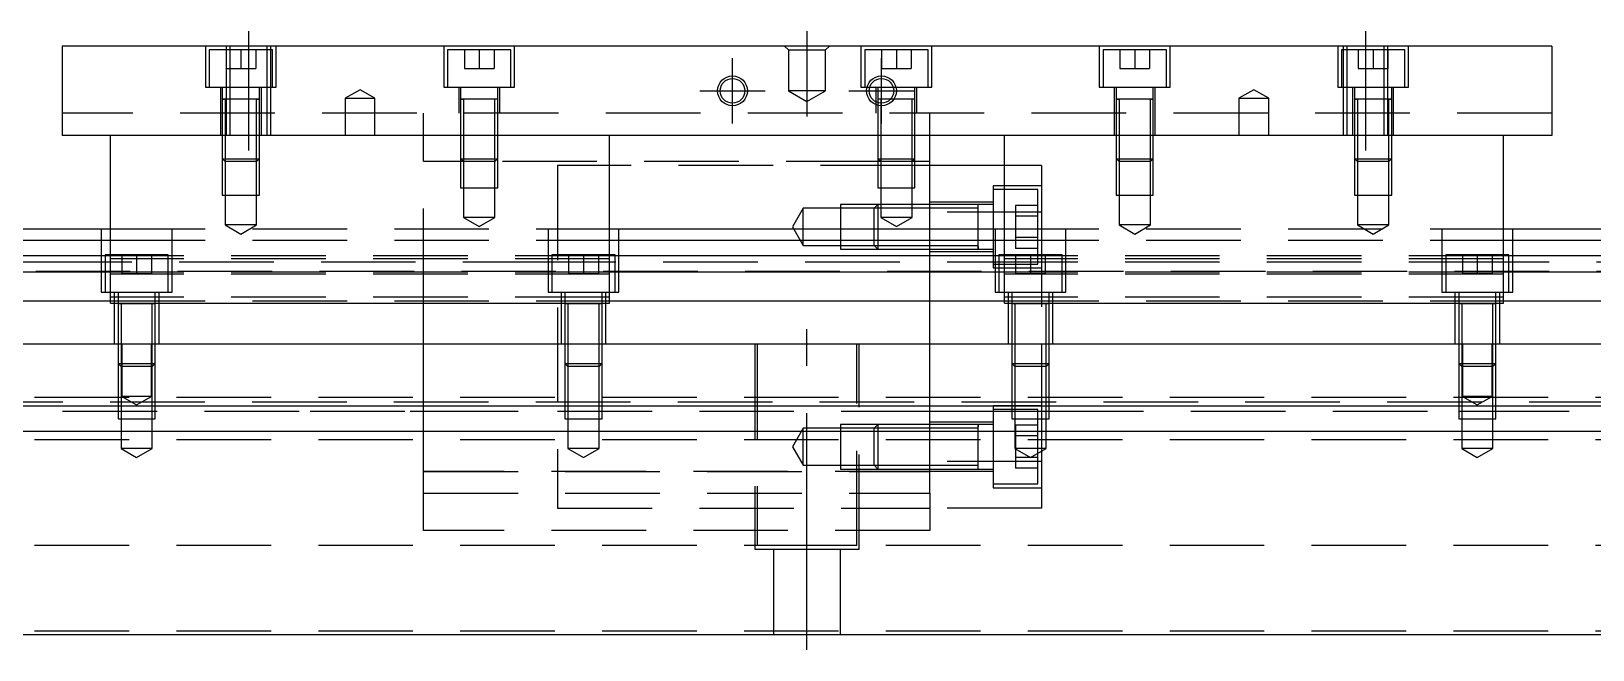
# Model space of a CAD drawing. Extents: x -20 to 806, y -278 to 102.
# Drawn here: x 185.8 to 395.5, y -239 to -156 of the extents above; entities that cross this region are included whole.
import ezdxf

# ---------------------------------------------------------------- set-up
doc = ezdxf.new("R2010")
doc.units = 0
doc.linetypes.add('CENTER', pattern=[50.8, 31.75, -6.35, 6.35, -6.35])
doc.linetypes.add('DASHED', pattern=[19.05, 12.7, -6.35])
doc.layers.get('0').update_dxf_attribs({"linetype": 'CONTINUOUS'})
doc.layers.add('CENTER', color=1, linetype='CENTER')

msp = doc.modelspace()

# ---------------------------------------------------------------- linework, layer by layer
at = {"color": 7, "linetype": 'CONTINUOUS'}
for p, q in [((390, -158.03), (190, -158.03)), ((190, -158.03), (190, -170.03)), ((390, -158.03), (390, -170.03)), ((299.9, -165.13), (299.9, -165.676966)), ((301.67033, -165.13), (301.229838, -165.13)), ((299.9, -165.676966), (299.9, -166.027498)), ((390, -170.03), (190, -170.03)), ((196.5, -192.53), (196.5, -170.03)), ((263.5, -192.53), (263.5, -170.03)), ((306.5, -182.53), (306.5, -170.03)), ((316.5, -192.53), (316.5, -170.03)), ((383.5, -192.53), (383.5, -170.03)), ((316.5, -174.03), (306.5, -174.03)), ((0, -182.53), (196.5, -182.53)), ((0, -184.069608), (196.5, -184.069608)), ((263.5, -182.53), (316.5, -182.53)), ((263.5, -184.069608), (316.5, -184.069608)), ((383.5, -182.53), (580, -182.53)), ((383.5, -184.069608), (580, -184.069608)), ((196.5, -186.15154), (0, -186.15154)), ((316.5, -186.15154), (263.5, -186.15154)), ((580, -186.15154), (383.5, -186.15154)), ((196.5, -188.366666), (0, -188.366666)), ((316.5, -188.366666), (263.5, -188.366666)), ((580, -188.366666), (383.5, -188.366666)), ((0, -192.211934), (196.5, -192.211934)), ((196.5, -192.53), (263.5, -192.53)), ((263.5, -192.211934), (316.5, -192.211934)), ((316.5, -192.53), (383.5, -192.53)), ((383.5, -192.211934), (580, -192.211934)), ((580, -198.03), (0, -198.03)), ((580, -206.33), (0, -206.33)), ((580, -209.73), (0, -209.73)), ((580, -237.03), (0, -237.03))]:
    msp.add_line(p, q, dxfattribs=at)
at = {"color": 3, "linetype": 'DASHED'}
for p, q in [((209.25, -158.03), (209.25, -163.53)), ((218.25, -158.53), (209.75, -158.53)), ((209.75, -158.53), (209.75, -163.53)), ((212, -158.53), (212, -161.03)), ((212.000006, -158.03), (212.000006, -170.03)), ((212.5, -158.03), (212.5, -170.03)), ((214, -158.53), (214, -161.03)), ((216, -158.53), (216, -161.03)), ((217.5, -170.03), (217.5, -158.03)), ((217.999994, -170.03), (217.999994, -158.03)), ((218.25, -163.53), (218.25, -158.53)), ((218.75, -163.53), (218.75, -158.03)), ((241.25, -158.03), (241.25, -163.53)), ((242.999994, -158.53), (241.75, -158.53)), ((241.75, -158.53), (241.75, -163.53)), ((250.25, -158.53), (242.999994, -158.53)), ((244, -158.53), (244, -161.03)), ((246, -158.53), (246, -161.03)), ((248, -158.53), (248, -161.03)), ((250.25, -163.53), (250.25, -158.53)), ((250.75, -163.53), (250.75, -158.03)), ((287.5, -158.53), (287, -158.03)), ((287.5, -158.53), (287.5, -164.03)), ((287.5, -158.53), (292.5, -158.53)), ((292.5, -158.53), (293, -158.03)), ((292.5, -164.03), (292.5, -158.53)), ((297.25, -158.03), (297.25, -163.53)), ((306.25, -158.53), (297.75, -158.53)), ((297.75, -158.53), (297.75, -163.53)), ((300, -158.53), (300, -161.03)), ((302, -158.53), (302, -161.03)), ((304, -158.53), (304, -161.03)), ((306.25, -163.53), (306.25, -158.53)), ((306.75, -163.53), (306.75, -158.03)), ((329.25, -158.03), (329.25, -163.53)), ((338.25, -158.53), (329.75, -158.53)), ((329.75, -158.53), (329.75, -163.53)), ((332, -158.53), (332, -161.03)), ((334, -158.53), (334, -161.03)), ((336, -158.53), (336, -161.03)), ((338.25, -163.53), (338.25, -158.53)), ((338.75, -163.53), (338.75, -158.03)), ((361.25, -158.03), (361.25, -163.53)), ((370.25, -158.53), (361.75, -158.53)), ((361.75, -158.53), (361.75, -163.53)), ((362.000006, -158.03), (362.000006, -170.03)), ((362.5, -158.03), (362.5, -170.03)), ((364, -158.53), (364, -161.03)), ((366, -158.53), (366, -161.03)), ((367.5, -170.03), (367.5, -158.03)), ((367.999994, -170.03), (367.999994, -158.03)), ((368, -158.53), (368, -161.03)), ((370.25, -163.53), (370.25, -158.53)), ((370.75, -163.53), (370.75, -158.03)), ((212, -161.03), (214, -161.03)), ((214, -161.03), (216, -161.03)), ((244, -161.03), (246, -161.03)), ((246, -161.03), (248, -161.03)), ((300, -161.03), (302, -161.03)), ((302, -161.03), (304, -161.03)), ((332, -161.03), (334, -161.03)), ((334, -161.03), (336, -161.03)), ((364, -161.03), (366, -161.03)), ((366, -161.03), (368, -161.03)), ((209.25, -163.53), (218.75, -163.53)), ((211.25, -163.53), (211.25, -170.03)), ((211.5, -163.53), (211.5, -165.13)), ((216.5, -165.13), (216.5, -163.53)), ((216.75, -170.03), (216.75, -163.53)), ((241.25, -163.53), (250.75, -163.53)), ((243.25, -163.53), (243.25, -167.03)), ((243.5, -163.53), (243.5, -165.13)), ((248.5, -165.13), (248.5, -163.53)), ((248.75, -167.03), (248.75, -163.53)), ((297.25, -163.53), (306.75, -163.53)), ((299.25, -163.53), (299.25, -167.03)), ((299.5, -163.53), (299.5, -165.13)), ((304.5, -165.13), (304.5, -163.53)), ((304.75, -167.03), (304.75, -163.53)), ((329.25, -163.53), (338.75, -163.53)), ((331.25, -163.53), (331.25, -170.03)), ((331.5, -163.53), (331.5, -165.13)), ((336.5, -165.13), (336.5, -163.53)), ((336.75, -170.03), (336.75, -163.53)), ((361.25, -163.53), (370.75, -163.53)), ((363.25, -163.53), (363.25, -170.03)), ((363.5, -163.53), (363.5, -165.13)), ((368.5, -165.13), (368.5, -163.53)), ((368.75, -170.03), (368.75, -163.53)), ((211.5, -165.125), (211.5, -165.13)), ((211.5, -165.13), (211.757448, -165.13)), ((211.757468, -165.13), (211.5, -165.13)), ((211.5, -165.13), (211.5, -165.135)), ((211.5, -165.13), (211.5, -170.02998)), ((216.242552, -165.13), (211.757468, -165.13)), ((211.9, -165.13), (211.9, -170.02998)), ((216.1, -170.02998), (216.1, -165.13)), ((216.5, -165.13), (216.242552, -165.13)), ((216.242602, -165.13), (216.5, -165.13)), ((216.5, -165.13), (216.5, -165.125)), ((216.5, -165.135), (216.5, -165.13)), ((216.5, -170.02998), (216.5, -165.13)), ((230, -163.8753), (228, -165.03)), ((228, -165.03), (230, -165.03)), ((228, -165.03), (228, -170.03)), ((232, -165.03), (230, -163.8753)), ((230, -165.03), (232, -165.03)), ((232, -170.03), (232, -165.03)), ((243.5, -165.125), (243.5, -165.13)), ((243.5, -165.13), (243.757448, -165.13)), ((243.757468, -165.13), (243.5, -165.13)), ((243.5, -165.13), (243.5, -165.135)), ((243.5, -165.13), (243.5, -167.02998)), ((248.5, -165.13), (243.757468, -165.13)), ((243.9, -165.13), (243.9, -167.02998)), ((248.1, -167.02998), (248.1, -165.13)), ((248.5, -165.13), (248.5, -165.125)), ((248.5, -165.135), (248.5, -165.13)), ((248.5, -167.02998), (248.5, -165.13)), ((292.5, -164.03), (287.5, -164.03)), ((287.5, -164.03), (290, -165.473376)), ((290, -165.473376), (292.5, -164.03)), ((299.5, -165.125), (299.5, -165.13)), ((299.757468, -165.13), (299.5, -165.13)), ((299.5, -165.13), (299.5, -165.135)), ((299.5, -165.13), (299.5, -165.602418)), ((299.5, -165.602418), (299.5, -165.966492)), ((301.229562, -165.13), (299.757468, -165.13)), ((301.669968, -165.13), (301.229562, -165.13)), ((304.242552, -165.13), (301.669968, -165.13)), ((304.1, -167.02998), (304.1, -165.13)), ((304.5, -165.13), (304.242552, -165.13)), ((304.5, -165.13), (304.5, -165.125)), ((304.5, -165.135), (304.5, -165.13)), ((304.5, -167.02998), (304.5, -165.13)), ((331.5, -165.125), (331.5, -165.13)), ((331.5, -165.13), (331.757448, -165.13)), ((331.757468, -165.13), (331.5, -165.13)), ((331.5, -165.13), (331.5, -165.135)), ((331.5, -165.13), (331.5, -170.02998)), ((336.242552, -165.13), (331.757468, -165.13)), ((331.9, -165.13), (331.9, -170.02998)), ((336.1, -170.02998), (336.1, -165.13)), ((336.5, -165.13), (336.242552, -165.13)), ((336.242602, -165.13), (336.5, -165.13)), ((336.5, -165.13), (336.5, -165.125)), ((336.5, -165.135), (336.5, -165.13)), ((336.5, -170.02998), (336.5, -165.13)), ((350, -163.8753), (348, -165.03)), ((348, -165.03), (350, -165.03)), ((348, -165.03), (348, -170.03)), ((352, -165.03), (350, -163.8753)), ((350, -165.03), (352, -165.03)), ((352, -170.03), (352, -165.03)), ((363.5, -165.125), (363.5, -165.13)), ((363.5, -165.13), (363.757448, -165.13)), ((363.757468, -165.13), (363.5, -165.13)), ((363.5, -165.13), (363.5, -165.135)), ((363.5, -165.13), (363.5, -170.02998)), ((368.242552, -165.13), (363.757468, -165.13)), ((363.9, -165.13), (363.9, -170.02998)), ((368.1, -170.02998), (368.1, -165.13)), ((368.5, -165.13), (368.242552, -165.13)), ((368.242602, -165.13), (368.5, -165.13)), ((368.5, -165.13), (368.5, -165.125)), ((368.5, -165.135), (368.5, -165.13)), ((368.5, -170.02998), (368.5, -165.13)), ((390, -167.03), (190, -167.03)), ((238.5, -170.03), (238.5, -167.03)), ((243.5, -167.03), (243.5, -173.13)), ((243.500006, -167.03), (243.500006, -173.13)), ((243.9, -167.03), (243.9, -173.53)), ((248.1, -173.53), (248.1, -167.03)), ((248.499994, -173.13), (248.499994, -167.03)), ((248.5, -173.13), (248.5, -167.03)), ((299.5, -165.966492), (299.5, -167.02998)), ((299.5, -167.03), (299.5, -173.13)), ((299.500006, -167.03), (299.500006, -173.13)), ((299.9, -166.027498), (299.9, -167.02998)), ((299.9, -167.03), (299.9, -173.53)), ((304.1, -170.03), (304.1, -167.03)), ((304.499994, -170.03), (304.499994, -167.03)), ((304.5, -170.03), (304.5, -167.03)), ((306.5, -170.03), (306.5, -167.03)), ((211.5, -170.03), (211.5, -173.13)), ((211.500006, -170.03), (211.500006, -173.130006)), ((211.9, -170.03), (211.9, -173.53)), ((216.1, -173.53), (216.1, -170.03)), ((216.499994, -173.130006), (216.499994, -170.03)), ((216.5, -173.13), (216.5, -170.03)), ((238.5, -192.53), (238.5, -170.03)), ((304.1, -173.53), (304.1, -170.03)), ((304.499994, -173.130006), (304.499994, -170.03)), ((304.5, -173.13), (304.5, -170.03)), ((331.5, -170.03), (331.5, -173.13)), ((331.500006, -170.03), (331.500006, -173.130006)), ((331.9, -170.03), (331.9, -173.53)), ((336.1, -173.53), (336.1, -170.03)), ((336.499994, -173.130006), (336.499994, -170.03)), ((336.5, -173.13), (336.5, -170.03)), ((363.5, -170.03), (363.5, -173.13)), ((363.500006, -170.03), (363.500006, -173.130006)), ((363.9, -170.03), (363.9, -173.53)), ((368.1, -173.53), (368.1, -170.03)), ((368.499994, -173.130006), (368.499994, -170.03)), ((368.5, -173.13), (368.5, -170.03)), ((211.5, -173.13), (216.5, -173.13)), ((211.5, -173.13), (211.9, -173.53)), ((211.500006, -173.13002), (211.500006, -178.03)), ((216.1, -173.53), (211.9, -173.53)), ((211.9, -173.53002), (211.9, -178.03)), ((216.1, -173.53), (216.5, -173.13)), ((216.1, -178.03), (216.1, -173.53002)), ((216.499994, -178.03), (216.499994, -173.13002)), ((243.9, -173.53), (238.5, -173.53)), ((243.5, -173.13), (248.5, -173.13)), ((243.5, -173.13), (243.9, -173.53)), ((243.500006, -173.13002), (243.500006, -177.03)), ((248.1, -173.53), (243.9, -173.53)), ((243.9, -173.53002), (243.9, -177.03)), ((248.1, -173.53), (248.5, -173.13)), ((299.9, -173.53), (248.1, -173.53)), ((248.1, -177.03), (248.1, -173.53002)), ((248.499994, -177.03), (248.499994, -173.13002)), ((299.5, -173.13), (304.5, -173.13)), ((299.5, -173.13), (299.9, -173.53)), ((299.500006, -173.13002), (299.500006, -177.03)), ((304.1, -173.53), (299.9, -173.53)), ((299.9, -173.53002), (299.9, -177.03)), ((304.1, -173.53), (304.5, -173.13)), ((306.5, -173.53), (304.1, -173.53)), ((304.1, -177.03), (304.1, -173.53002)), ((304.499994, -177.03), (304.499994, -173.13002)), ((331.5, -173.13), (336.5, -173.13)), ((331.5, -173.13), (331.9, -173.53)), ((331.500006, -173.13002), (331.500006, -178.03)), ((336.1, -173.53), (331.9, -173.53)), ((331.9, -173.53002), (331.9, -178.03)), ((336.1, -173.53), (336.5, -173.13)), ((336.1, -178.03), (336.1, -173.53002)), ((336.499994, -178.03), (336.499994, -173.13002)), ((363.5, -173.13), (368.5, -173.13)), ((363.5, -173.13), (363.9, -173.53)), ((363.500006, -173.13002), (363.500006, -178.03)), ((368.1, -173.53), (363.9, -173.53)), ((363.9, -173.53002), (363.9, -178.03)), ((368.1, -173.53), (368.5, -173.13)), ((368.1, -178.03), (368.1, -173.53002)), ((368.499994, -178.03), (368.499994, -173.13002)), ((256.5, -174.03), (256.5, -220.03)), ((304.499994, -174.03), (256.5, -174.03)), ((306.5, -174.03), (304.499994, -174.03)), ((321.5, -174.03), (316.5, -174.03)), ((321.5, -174.03), (321.5, -180.2968)), ((211.500006, -178.03), (216.499994, -178.03)), ((211.9, -178.03), (211.9, -182.03)), ((216.1, -182.03), (216.1, -178.03)), ((243.500006, -177.03), (248.499994, -177.03)), ((243.9, -177.03), (243.9, -181.03)), ((248.1, -181.03), (248.1, -177.03)), ((299.500006, -177.03), (304.499994, -177.03)), ((299.9, -177.03), (299.9, -181.03)), ((304.1, -181.03), (304.1, -177.03)), ((315, -176.78), (315, -187.78)), ((321.5, -176.78), (315, -176.78)), ((317.499994, -177.28), (315, -177.28)), ((321, -177.28), (317.499994, -177.28)), ((321, -187.28), (321, -177.28)), ((331.500006, -178.03), (336.499994, -178.03)), ((331.9, -178.03), (331.9, -182.03)), ((336.1, -182.03), (336.1, -178.03)), ((363.500006, -178.03), (368.499994, -178.03)), ((363.9, -178.03), (363.9, -182.03)), ((368.1, -182.03), (368.1, -178.03)), ((289.5, -179.78), (288.056624, -182.28)), ((289.5, -184.78), (289.5, -179.78)), ((294.5, -179.78), (289.5, -179.78)), ((294.5, -179.280006), (294.5, -185.279994)), ((299.49998, -179.280006), (294.5, -179.280006)), ((298.99998, -179.78), (294.5, -179.78)), ((299.5, -179.28), (299, -179.78)), ((299, -184.78), (299, -179.78)), ((306.5, -179.78), (299, -179.78)), ((299.5, -179.28), (299.5, -185.28)), ((306.5, -179.28), (299.5, -179.28)), ((306.5, -179.280006), (299.5, -179.280006)), ((315, -178.98), (306.5, -178.98)), ((321.5, -180.2968), (306.5, -180.2968)), ((313.005, -179.28), (306.50002, -179.28)), ((313, -179.78), (306.50002, -179.78)), ((315, -179.28), (312.995, -179.28)), ((313, -179.78), (313, -179.279994)), ((313, -182.28), (313, -179.279994)), ((313, -185.280006), (313, -179.279994)), ((313, -184.78), (313, -179.78)), ((318, -179.393248), (318, -180.836624)), ((321, -179.393248), (318, -179.393248)), ((321.5, -180.2968), (321.5, -198.03)), ((216.1, -182.03), (211.9, -182.03)), ((211.9, -182.03), (214, -183.242436)), ((214, -183.242436), (216.1, -182.03)), ((248.1, -181.03), (243.9, -181.03)), ((243.9, -181.03), (246, -182.242436)), ((246, -182.242436), (248.1, -181.03)), ((288.056624, -182.28), (289.5, -184.78)), ((304.1, -181.03), (299.9, -181.03)), ((299.9, -181.03), (302, -182.242436)), ((302, -182.242436), (304.1, -181.03)), ((313, -184.930204), (313, -182.031394)), ((321, -180.836624), (318, -180.836624)), ((318, -180.836624), (318, -183.723376)), ((336.1, -182.03), (331.9, -182.03)), ((331.9, -182.03), (334, -183.242436)), ((334, -183.242436), (336.1, -182.03)), ((368.1, -182.03), (363.9, -182.03)), ((363.9, -182.03), (366, -183.242436)), ((366, -183.242436), (368.1, -182.03)), ((195.25, -182.53), (195.25, -191.03)), ((196.5, -182.53), (263.5, -182.53)), ((196.5, -184.069608), (263.5, -184.069608)), ((204.75, -191.03), (204.75, -182.53)), ((255.25, -182.53), (255.25, -191.03)), ((264.75, -191.03), (264.75, -182.53)), ((306.5, -192.53), (306.5, -182.53)), ((315.25, -182.53), (315.25, -191.03)), ((316.5, -182.53), (383.5, -182.53)), ((316.5, -184.069608), (383.5, -184.069608)), ((321, -183.723376), (318, -183.723376)), ((318, -183.723376), (318, -185.166752)), ((324.75, -191.03), (324.75, -182.53)), ((375.25, -182.53), (375.25, -191.03)), ((384.75, -191.03), (384.75, -182.53)), ((204.25, -186.03), (195.75, -186.03)), ((195.75, -186.03), (195.75, -191.03)), ((263.5, -186.15154), (196.5, -186.15154)), ((263.5, -186.55668), (196.5, -186.55668)), ((198, -186.03), (198, -188.53)), ((200, -186.03), (200, -188.53)), ((202, -186.03), (202, -188.53)), ((204.25, -191.03), (204.25, -186.03)), ((264.25, -186.03), (255.75, -186.03)), ((255.75, -186.03), (255.75, -191.03)), ((258, -186.03), (258, -188.53)), ((260, -186.03), (260, -188.53)), ((262, -186.03), (262, -188.53)), ((264.25, -191.03), (264.25, -186.03)), ((289.5, -184.78), (294.5, -184.78)), ((294.5, -184.78), (298.99998, -184.78)), ((294.5, -185.279994), (299.49998, -185.279994)), ((299, -184.78), (299.5, -185.28)), ((299, -184.78), (306.5, -184.78)), ((299.5, -185.279994), (306.5, -185.279994)), ((299.5, -185.28), (306.5, -185.28)), ((306.5, -185.58), (315, -185.58)), ((306.50002, -184.78), (313, -184.78)), ((306.50002, -185.28), (313.005, -185.28)), ((312.995, -185.28), (315, -185.28)), ((313, -185.280006), (313, -184.78)), ((313, -185.28), (313, -184.930204)), ((313, -184.930204), (313, -185.28)), ((324.25, -186.03), (315.75, -186.03)), ((315.75, -186.03), (315.75, -191.03)), ((383.5, -186.15154), (316.5, -186.15154)), ((383.5, -186.55668), (316.5, -186.55668)), ((321, -185.166752), (318, -185.166752)), ((318, -186.03), (318, -188.53)), ((320, -186.03), (320, -188.53)), ((322, -186.03), (322, -188.53)), ((324.25, -191.03), (324.25, -186.03)), ((384.25, -186.03), (375.75, -186.03)), ((375.75, -186.03), (375.75, -191.03)), ((378, -186.03), (378, -188.53)), ((380, -186.03), (380, -188.53)), ((382, -186.03), (382, -188.53)), ((384.25, -191.03), (384.25, -186.03)), ((523, -188.28), (25, -188.28)), ((196.5, -187.03), (28, -187.03)), ((256.49998, -187.03), (196.5, -187.03)), ((263.5, -188.366666), (196.5, -188.366666)), ((263.5, -188.61), (196.5, -188.61)), ((198, -188.53), (200, -188.53)), ((200, -188.53), (202, -188.53)), ((321.5, -187.03), (256.5, -187.03)), ((258, -188.53), (260, -188.53)), ((260, -188.53), (262, -188.53)), ((315, -187.28), (321, -187.28)), ((315, -187.78), (321.5, -187.78)), ((383.5, -188.366666), (316.5, -188.366666)), ((383.5, -188.61), (316.5, -188.61)), ((318, -188.53), (320, -188.53)), ((320, -188.53), (322, -188.53)), ((383.5, -187.03), (321.50002, -187.03)), ((378, -188.53), (380, -188.53)), ((380, -188.53), (382, -188.53)), ((523, -187.03), (383.5, -187.03)), ((195.25, -191.03), (204.75, -191.03)), ((263.5, -191.707372), (196.5, -191.707372)), ((196.5, -192.211934), (263.5, -192.211934)), ((197, -191.03), (197, -198.03)), ((197.5, -191.03), (197.5, -192.63)), ((197.5, -192.625), (197.5, -192.63)), ((197.757468, -192.63), (197.5, -192.63)), ((197.5, -192.63), (197.5, -198.02998)), ((197.5, -192.63), (197.5, -192.635)), ((202.242552, -192.63), (197.757468, -192.63)), ((197.9, -192.63), (197.9, -198.02998)), ((202.1, -198.02998), (202.1, -192.63)), ((202.5, -192.63), (202.242552, -192.63)), ((202.5, -192.63), (202.5, -191.03)), ((202.5, -192.63), (202.5, -192.625)), ((202.5, -198.02998), (202.5, -192.63)), ((202.5, -192.635), (202.5, -192.63)), ((203, -198.03), (203, -191.03)), ((238.5, -198.03), (238.5, -192.53)), ((255.25, -191.03), (264.75, -191.03)), ((257, -191.03), (257, -198.03)), ((257.5, -191.03), (257.5, -192.63)), ((257.5, -192.625), (257.5, -192.63)), ((257.757468, -192.63), (257.5, -192.63)), ((257.5, -192.63), (257.5, -198.02998)), ((257.5, -192.63), (257.5, -192.635)), ((262.242552, -192.63), (257.757468, -192.63)), ((257.9, -192.63), (257.9, -198.02998)), ((262.1, -198.02998), (262.1, -192.63)), ((262.5, -192.63), (262.242552, -192.63)), ((262.5, -192.63), (262.5, -191.03)), ((262.5, -192.63), (262.5, -192.625)), ((262.5, -198.02998), (262.5, -192.63)), ((262.5, -192.635), (262.5, -192.63)), ((263, -198.03), (263, -191.03)), ((306.5, -198.03), (306.5, -192.53)), ((315.25, -191.03), (324.75, -191.03)), ((383.5, -191.707372), (316.5, -191.707372)), ((316.5, -192.211934), (383.5, -192.211934)), ((317, -191.03), (317, -198.03)), ((317.5, -191.03), (317.5, -192.63)), ((317.5, -192.625), (317.5, -192.63)), ((317.757468, -192.63), (317.5, -192.63)), ((317.5, -192.63), (317.5, -198.02998)), ((317.5, -192.63), (317.5, -192.635)), ((322.242552, -192.63), (317.757468, -192.63)), ((317.9, -192.63), (317.9, -198.02998)), ((322.1, -198.02998), (322.1, -192.63)), ((322.5, -192.63), (322.242552, -192.63)), ((322.5, -192.63), (322.5, -191.03)), ((322.5, -192.63), (322.5, -192.625)), ((322.5, -198.02998), (322.5, -192.63)), ((322.5, -192.635), (322.5, -192.63)), ((323, -198.03), (323, -191.03)), ((375.25, -191.03), (384.75, -191.03)), ((377, -191.03), (377, -198.03)), ((377.5, -191.03), (377.5, -192.63)), ((377.5, -192.625), (377.5, -192.63)), ((377.757468, -192.63), (377.5, -192.63)), ((377.5, -192.63), (377.5, -198.02998)), ((377.5, -192.63), (377.5, -192.635)), ((382.242552, -192.63), (377.757468, -192.63)), ((377.9, -192.63), (377.9, -198.02998)), ((382.1, -198.02998), (382.1, -192.63)), ((382.5, -192.63), (382.242552, -192.63)), ((382.5, -192.63), (382.5, -191.03)), ((382.5, -192.63), (382.5, -192.625)), ((382.5, -198.02998), (382.5, -192.63)), ((382.5, -192.635), (382.5, -192.63)), ((383, -198.03), (383, -191.03)), ((197.5, -198.03), (197.5, -200.63)), ((197.500006, -198.03), (197.500006, -200.630006)), ((197.9, -198.03), (197.9, -201.03)), ((198, -198.03), (198, -205.03)), ((202, -205.03), (202, -198.03)), ((202.1, -201.03), (202.1, -198.03)), ((202.499994, -200.630006), (202.499994, -198.03)), ((202.5, -200.63), (202.5, -198.03)), ((238.5, -206.33), (238.5, -198.03)), ((257.5, -198.03), (257.5, -200.63)), ((257.500006, -198.03), (257.500006, -200.630006)), ((257.9, -198.03), (257.9, -201.03)), ((262.1, -201.03), (262.1, -198.03)), ((262.499994, -200.630006), (262.499994, -198.03)), ((262.5, -200.63), (262.5, -198.03)), ((283, -198.03), (283, -225.53)), ((283.291796, -198.03), (283.291796, -225.03)), ((296.708204, -225.03), (296.708204, -198.03)), ((297, -225.53), (297, -198.03)), ((306.5, -206.33), (306.5, -198.03)), ((317.5, -198.03), (317.5, -200.63)), ((317.500006, -198.03), (317.500006, -200.630006)), ((317.9, -198.03), (317.9, -201.03)), ((321.5, -198.03), (321.5, -201.03)), ((322.1, -201.03), (322.1, -198.03)), ((322.499994, -200.630006), (322.499994, -198.03)), ((322.5, -200.63), (322.5, -198.03)), ((377.5, -198.03), (377.5, -200.63)), ((377.500006, -198.03), (377.500006, -200.630006)), ((377.9, -198.03), (377.9, -201.03)), ((378, -198.03), (378, -205.03)), ((382, -205.03), (382, -198.03)), ((382.1, -201.03), (382.1, -198.03)), ((382.499994, -200.630006), (382.499994, -198.03)), ((382.5, -200.63), (382.5, -198.03)), ((197.5, -200.63), (202.5, -200.63)), ((197.5, -200.63), (197.9, -201.03)), ((197.500006, -200.63002), (197.500006, -206.33)), ((202.1, -201.03), (197.9, -201.03)), ((197.9, -201.03002), (197.9, -208.03)), ((202.1, -201.03), (202.5, -200.63)), ((202.1, -208.03), (202.1, -201.03002)), ((202.499994, -206.33), (202.499994, -200.63002)), ((257.5, -200.63), (262.5, -200.63)), ((257.5, -200.63), (257.9, -201.03)), ((257.500006, -200.63002), (257.500006, -206.33)), ((262.1, -201.03), (257.9, -201.03)), ((257.9, -201.03002), (257.9, -208.03)), ((262.1, -201.03), (262.5, -200.63)), ((262.1, -208.03), (262.1, -201.03002)), ((262.499994, -206.33), (262.499994, -200.63002)), ((317.5, -200.63), (322.5, -200.63)), ((317.5, -200.63), (317.9, -201.03)), ((317.500006, -200.63002), (317.500006, -206.33)), ((322.1, -201.03), (317.9, -201.03)), ((317.9, -201.03002), (317.9, -208.03)), ((321.5, -201.03), (321.5, -206.33)), ((322.1, -201.03), (322.5, -200.63)), ((322.1, -208.03), (322.1, -201.03002)), ((322.499994, -206.33), (322.499994, -200.63002)), ((377.5, -200.63), (382.5, -200.63)), ((377.5, -200.63), (377.9, -201.03)), ((377.500006, -200.63002), (377.500006, -206.33)), ((382.1, -201.03), (377.9, -201.03)), ((377.9, -201.03002), (377.9, -208.03)), ((382.1, -201.03), (382.5, -200.63)), ((382.1, -208.03), (382.1, -201.03002)), ((382.499994, -206.33), (382.499994, -200.63002)), ((580, -205.18), (0, -205.18)), ((202, -205.03), (198, -205.03)), ((198, -205.03), (200, -206.1847)), ((200, -206.1847), (202, -205.03)), ((382, -205.03), (378, -205.03)), ((378, -205.03), (380, -206.1847)), ((380, -206.1847), (382, -205.03)), ((25, -205.78), (523, -205.78)), ((56.708204, -207.03), (223.291796, -207.03)), ((197.500006, -206.33), (197.500006, -208.03)), ((197.500006, -207.03), (202.499994, -207.03)), ((202.499994, -208.03), (202.499994, -206.33)), ((223.291796, -207.03), (236.708204, -207.03)), ((236.708204, -207.03), (238.5, -207.03)), ((238.5, -209.73), (238.5, -206.33)), ((238.5, -207.03), (256.49998, -207.03)), ((256.5, -207.029994), (306.5, -207.029994)), ((256.5, -207.03), (306.5, -207.03)), ((257.500006, -206.33), (257.500006, -208.03)), ((257.500006, -207.03), (262.499994, -207.03)), ((262.499994, -208.03), (262.499994, -206.33)), ((306.5, -209.73), (306.5, -206.33)), ((306.5, -207.029994), (315, -207.029994)), ((306.5, -207.03), (315, -207.03)), ((315, -206.28), (315, -217.28)), ((321.5, -206.28), (315, -206.28)), ((317.500006, -206.78), (315, -206.78)), ((315, -207.029994), (317.500006, -207.029994)), ((315, -207.03), (317.500006, -207.03)), ((317.500006, -206.33), (317.500006, -208.03)), ((321, -206.78), (317.500006, -206.78)), ((317.500006, -207.029994), (321, -207.029994)), ((317.500006, -207.03), (321, -207.03)), ((317.500006, -207.03), (322.499994, -207.03)), ((321, -208.03), (321, -206.78)), ((321, -207.029994), (321.5, -207.029994)), ((321, -207.03), (321.5, -207.03)), ((321.5, -206.33), (321.5, -208.03)), ((321.50002, -207.03), (322.499994, -207.03)), ((322.499994, -208.03), (322.499994, -206.33)), ((322.499994, -207.03), (523.005, -207.03)), ((377.500006, -206.33), (377.500006, -208.03)), ((377.500006, -207.03), (382.499994, -207.03)), ((382.499994, -208.03), (382.499994, -206.33)), ((197.500006, -208.03), (202.499994, -208.03)), ((197.9, -208.03), (197.9, -212.03)), ((202.1, -212.03), (202.1, -208.03)), ((257.500006, -208.03), (262.499994, -208.03)), ((257.9, -208.03), (257.9, -212.03)), ((262.1, -212.03), (262.1, -208.03)), ((289.5, -209.28), (288.056624, -211.78)), ((289.5, -214.28), (289.5, -209.28)), ((294.5, -209.28), (289.5, -209.28)), ((294.5, -208.780006), (294.5, -214.779994)), ((299.49998, -208.780006), (294.5, -208.780006)), ((298.99998, -209.28), (294.5, -209.28)), ((299.5, -208.78), (299, -209.28)), ((299, -214.28), (299, -209.28)), ((306.5, -209.28), (299, -209.28)), ((299.5, -208.78), (299.5, -214.78)), ((306.5, -208.78), (299.5, -208.78)), ((306.5, -208.780006), (299.5, -208.780006)), ((315, -208.48), (306.5, -208.48)), ((313.005, -208.78), (306.50002, -208.78)), ((313, -209.28), (306.50002, -209.28)), ((315, -208.78), (312.995, -208.78)), ((313, -208.78), (313, -209.12965)), ((313, -209.129602), (313, -208.78)), ((313, -208.78), (313, -209.12965)), ((313, -209.129602), (313, -208.78)), ((313, -209.72965), (313, -209.129602)), ((313, -209.73), (313, -209.28)), ((317.500006, -208.03), (322.499994, -208.03)), ((317.9, -208.03), (317.9, -212.03)), ((318, -208.893248), (318, -210.336624)), ((321, -208.893248), (318, -208.893248)), ((321, -209.73), (321, -208.03)), ((321.5, -208.03), (321.5, -209.73)), ((322.1, -212.03), (322.1, -208.03)), ((377.500006, -208.03), (382.499994, -208.03)), ((377.9, -208.03), (377.9, -212.03)), ((382.1, -212.03), (382.1, -208.03)), ((580, -210.88), (0, -210.88)), ((238.5, -218.03), (238.5, -209.73)), ((306.5, -218.03), (306.5, -209.73)), ((313, -211.61996), (313, -209.72965)), ((313, -214.430204), (313, -211.61996)), ((321, -210.336624), (318, -210.336624)), ((318, -210.336624), (318, -213.223376)), ((321, -216.78), (321, -209.73)), ((321.5, -209.73), (321.5, -213.7632)), ((202.1, -212.03), (197.9, -212.03)), ((197.9, -212.03), (200, -213.242436)), ((200, -213.242436), (202.1, -212.03)), ((262.1, -212.03), (257.9, -212.03)), ((257.9, -212.03), (260, -213.242436)), ((260, -213.242436), (262.1, -212.03)), ((288.056624, -211.78), (289.5, -214.28)), ((321.5, -213.7632), (306.5, -213.7632)), ((322.1, -212.03), (317.9, -212.03)), ((317.9, -212.03), (320, -213.242436)), ((321, -213.223376), (318, -213.223376)), ((318, -213.223376), (318, -214.666752)), ((320, -213.242436), (322.1, -212.03)), ((321.5, -213.7632), (321.5, -220.03)), ((382.1, -212.03), (377.9, -212.03)), ((377.9, -212.03), (380, -213.242436)), ((380, -213.242436), (382.1, -212.03)), ((238.5, -215.120052), (306.5, -215.120052)), ((306.5, -215.120052), (238.5, -215.120052)), ((289.5, -214.28), (294.5, -214.28)), ((294.5, -214.28), (298.99998, -214.28)), ((294.5, -214.779994), (299.49998, -214.779994)), ((299, -214.28), (306.5, -214.28)), ((299, -214.28), (299.5, -214.78)), ((299.5, -214.779994), (306.5, -214.779994)), ((299.5, -214.78), (306.5, -214.78)), ((306.5, -215.08), (315, -215.08)), ((306.50002, -214.28), (313, -214.28)), ((306.50002, -214.78), (313, -214.78)), ((312.995, -214.78), (313, -214.78)), ((313, -214.780006), (313, -214.28)), ((313, -214.78), (313, -214.430204)), ((313, -214.78), (315, -214.78)), ((313, -214.78), (313.005, -214.78)), ((321, -214.666752), (318, -214.666752)), ((238.5, -218.03), (306.5, -218.03)), ((238.5, -223.03), (238.5, -218.03)), ((306.5, -218.03), (306.5, -223.03)), ((315, -216.78), (321, -216.78)), ((315, -217.28), (321.5, -217.28)), ((256.5, -220.03), (306.5, -220.03)), ((321.5, -220.03), (306.5, -220.03)), ((306.5, -223.03), (238.5, -223.03)), ((580, -225.03), (0, -225.03)), ((283, -225.53), (290, -225.53)), ((296.708204, -225.03), (283.291796, -225.03)), ((285.5, -225.53), (285.5, -237.03)), ((290, -225.53), (297, -225.53)), ((294.5, -237.03), (294.5, -225.53)), ((580, -236.53), (6.499992, -236.53))]:
    msp.add_line(p, q, dxfattribs=at)
at = {"color": 3, "linetype": 'CONTINUOUS'}
for centre in [(280, -164.03), (300, -164.03)]:
    msp.add_circle(centre, 2, dxfattribs=at)
at = {"color": 7, "linetype": 'CONTINUOUS'}
for centre in [(280, -164.03), (300, -164.03)]:
    msp.add_circle(centre, 1.65, dxfattribs=at)
at = {"layer": 'CENTER', "color": 1, "linetype": 'CENTER'}
for p, q in [((215, -156.03), (215, -172.03)), ((290, -156.03), (290, -167.473376)), ((365, -156.03), (365, -172.03)), ((280, -168.43), (280, -159.63)), ((300, -168.43), (300, -159.63)), ((275.6, -164.03), (284.4, -164.03)), ((295.6, -164.03), (304.4, -164.03)), ((290, -239.03), (290, -196.03))]:
    msp.add_line(p, q, dxfattribs=at)

doc.saveas('drawing.dxf')
